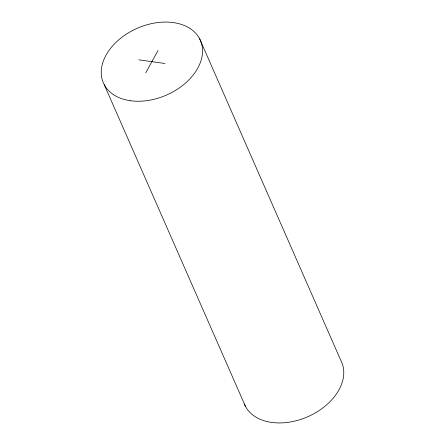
<?xml version="1.0" encoding="UTF-8"?>
<svg xmlns="http://www.w3.org/2000/svg" width="445" height="445" viewBox="0 0 445 445"><rect width="100%" height="100%" fill="white"/><g stroke="black" fill="none" stroke-linecap="round" stroke-linejoin="round"><path stroke-width="0.67" d="M145.76 72.824L158.036 50.496M138.784 59.814L165.006 63.502M199.538 38.593L340.748 360.272A52.972 36.462 -23.7 0 1 308.574 416.364A52.972 36.462 -23.7 0 1 244.311 403.949M104.252 84.728L245.462 406.407M130.413 100.731A52.972 36.462 -23.7 0 0 202.38 47.71A52.972 36.462 -23.7 0 0 122.898 36.54A52.972 36.462 -23.7 0 0 130.413 100.731"/></g></svg>
